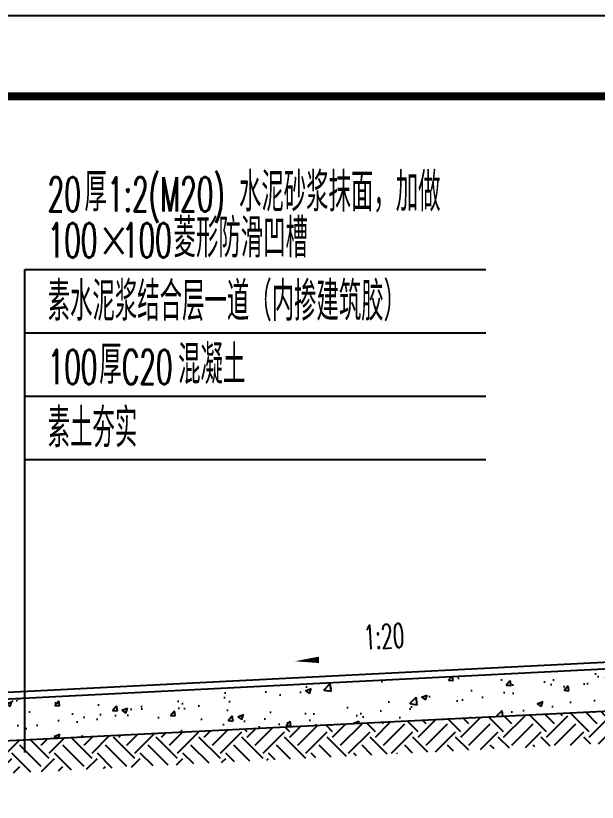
# Model space of a CAD drawing. Extents: x -1041549 to 749950, y -354245 to 17554.
# Drawn here: x -660089 to -658286, y -208002 to -205564 of the extents above; entities that cross this region are included whole.
import ezdxf

# ---------------------------------------------------------------- set-up
doc = ezdxf.new("R2010")
doc.units = 0
doc.header["$LTSCALE"] = 1000
doc.header["$MEASUREMENT"] = 0
for name, color, linetype in [('8', 8, 'Continuous'), ('9', 9, 'Continuous'), ('DIM_SYMB', 3, 'Continuous'), ('PUB_TEXT', 7, 'Continuous'), ('PUB_TITLE', 4, 'Continuous')]:
    doc.layers.add(name, color=color, linetype=linetype)
doc.styles.add('_TCH_DIM', font='SIMPLEX', dxfattribs={"bigfont": 'GBCBIG'})

msp = doc.modelspace()

# ---------------------------------------------------------------- hatches: boundary and pattern name
at = {"layer": '8'}
h = msp.add_hatch(dxfattribs=at)
h.set_pattern_fill('混凝土', color=256, scale=25)
h.set_pattern_definition([(50, (-712620.39, -232142.4), (179.31505, -15.68803), [18.75, -206.25]), (355, (-712620.39, -232142.4), (-34.68783, 188.04803), [15, -165]), (100.4514, (-712605.44, -232143.7), (144.62735, 172.3599), [15.93505, -175.28553]), (46.1842, (-712620.39, -232092.4), (266.8103, -41.37975), [28.125, -309.375]), (96.6356, (-712598.15, -232095.84), (233.6657, 243.5295), [23.9026, -262.9282]), (351.1842, (-712620.4, -232092.4), (233.6655, 243.5297), [22.5, -247.5]), (21, (-712595.39, -232104.9), (149.22676, -100.65472), [18.75, -206.25]), (326, (-712595.39, -232104.9), (60.82883, 181.2875), [15, -165]), (71.4514, (-712582.95, -232113.28), (210.05566, 80.6326), [15.93505, -175.28553]), (37.5, (-712620.386, -232142.395), (3.039964, 83.223463), [0, -163, 0, -167.5, 0, -165.625]), (7.5, (-712620.39, -232142.395), (65.76738, 98.60293), [0, -95.5, 0, -159.25, 0, -63.125]), (327.5, (-712676.136, -232142.395), (133.45561, -5.63872), [0, -62.5, 0, -195, 0, -258.75]), (317.5, (-712701.14, -232142.4), (145.79654, 25.02625), [0, -81.25, 0, -129.5, 0, -183.75])])
h.paths.add_polyline_path([(-660320.7, -207692.4), (-660440.9, -207692.4), (-660440.9, -207942.8), (-660320.9, -207942.8), (-660320.9, -207822.4), (-657340.9, -207674.8), (-657340.9, -207542.1)])
h = msp.add_hatch(dxfattribs=at)
h.set_pattern_fill('土壤', color=256, scale=25, angle=45)
h.set_pattern_definition([(45, (-712620.5, -232112.4), (1e-14, 132.58252), [93.75, -93.75]), (45, (-712645.36, -232087.545), (1e-14, 132.58252), [93.75, -93.75]), (45, (-712670.22, -232062.69), (1e-14, 132.58252), [93.75, -93.75]), (135, (-712670.22, -232046.11), (-132.58252, 3e-14), [93.75, -93.75]), (135, (-712645.36, -232021.25), (-132.58252, 3e-14), [93.75, -93.75]), (135, (-712620.5, -231996.39), (-132.58252, 3e-14), [93.75, -93.75])])
h.paths.add_polyline_path([(-660320.3, -207922.2), (-657340.9, -207773.6), (-657340.9, -207674.3), (-660320.3, -207822.1), (-660320.3, -207852.2)])

# ---------------------------------------------------------------- linework, layer by layer
msp.add_lwpolyline([(-657320.9, -207522.1), (-657341.7, -207522.1), (-660320.9, -207672.1), (-660460.3, -207672.1), (-660460.3, -207692.1)], dxfattribs=at)
at = {"layer": '9'}
for p, q in [((-660320.1, -207692.1), (-657340.9, -207542.1)), ((-657320.9, -207673.3), (-660320.3, -207822.1))]:
    msp.add_line(p, q, dxfattribs=at)
at = {"layer": 'DIM_SYMB'}
for p, q in [((-660061.5, -206939.2), (-660061.5, -206350.4)), ((-660061.5, -206350.4), (-658632, -206350.4)), ((-660061.5, -206546.7), (-658632, -206546.7)), ((-660061.5, -206742.9), (-658632, -206742.9)), ((-660061.5, -207847.5), (-660061.5, -206939.2)), ((-660061.5, -206939.2), (-658632, -206939.2))]:
    msp.add_line(p, q, dxfattribs=at)
msp.add_lwpolyline([(-658739.7, -207536.6, 0, 0, 0), (-659223.9, -207564.7, 0, 20, 0), (-659149.1, -207560.4, 0, 0, 0)], format="xyseb", dxfattribs=at)
at = {"layer": 'PUB_TITLE'}
msp.add_lwpolyline([(-665001.2, -216063.6), (-650151.2, -216063.6), (-650151.2, -205563.6), (-665001.2, -205563.6)], close=True, dxfattribs=at)
at = {"layer": 'PUB_TITLE', "const_width": 25}
msp.add_lwpolyline([(-664376.2, -215813.6), (-650401.2, -215813.6), (-650401.2, -205813.6), (-664376.2, -205813.6)], close=True, dxfattribs=at)

# ---------------------------------------------------------------- texts
at = {"layer": 'PUB_TEXT', "color": 7, "style": '_TCH_DIM'}
for s, height, width, p in [('水泥砂浆抹面，加做', 120.57, 0.8, (-659397.2, -206170.4)), ('厚', 120.6, 0.8, (-659876, -206170.4)), ('1:2(M20)', 106.25, 0.564706, (-659805.8, -206170.4)), ('20', 106.25, 0.564706, (-659990.3, -206170.4)), ('菱形防滑凹槽', 120.57, 0.8, (-659600, -206312.9)), ('100', 106.25, 0.564706, (-659990.3, -206312.9)), ('100', 106.25, 0.564706, (-659760, -206312.9)), ('×', 120.6, 0.8, (-659830.3, -206312.9)), ('素水泥浆结合层一道（内掺建筑胶）', 120.567, 0.8, (-659990.3, -206509.2)), ('混凝土', 120.57, 0.8, (-659585.8, -206705.4)), ('厚', 120.6, 0.8, (-659830.3, -206705.4)), ('100', 106.25, 0.564706, (-659990.3, -206705.4)), ('C20', 106.25, 0.564706, (-659760, -206705.4)), ('素土夯实', 120.57, 0.8, (-659990.3, -206901.7))]:
    msp.add_text(s, height=height, dxfattribs=dict(at, width=width)).set_placement(p)
at = {"layer": 'PUB_TEXT', "color": 7, "style": '_TCH_DIM', "width": 0.564706}
msp.add_text('1:20', height=74.38, rotation=3.32, dxfattribs=at).set_placement((-659008.2, -207528.2))

doc.saveas('drawing.dxf')
